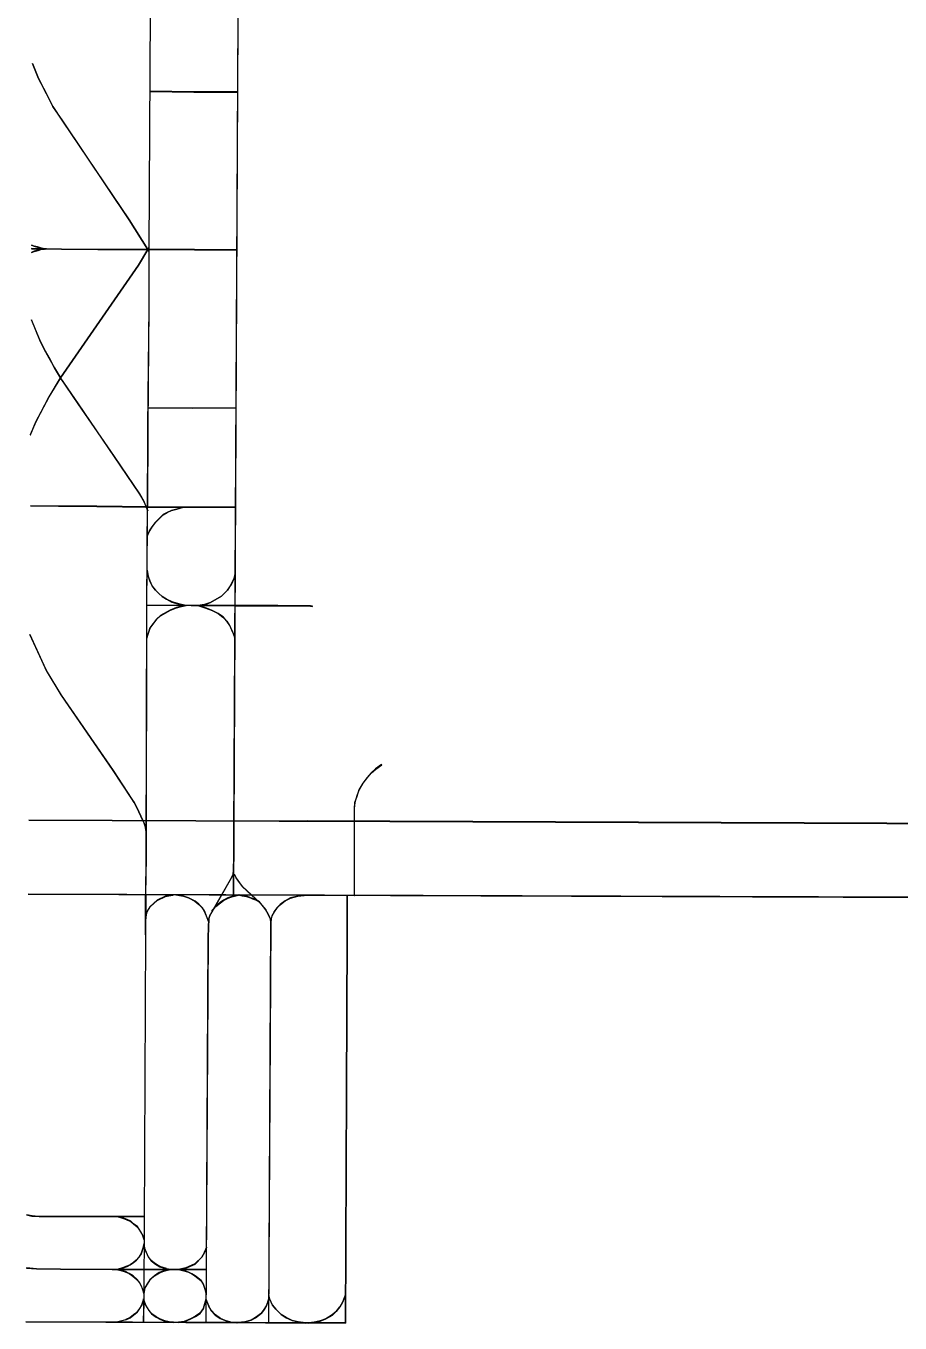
# Model space of a CAD drawing. Extents: x -35426891 to -35397092, y 11996571 to 12011386.
# Drawn here: x -35415125 to -35410692, y 11998041 to 12004619 of the extents above; entities that cross this region are included whole.
import ezdxf

# ---------------------------------------------------------------- set-up
doc = ezdxf.new("R2010")
doc.units = 0

msp = doc.modelspace()

# ---------------------------------------------------------------- linework, layer by layer
at = {"layer": 'mg_to_dxf', "color": 2}
for points in [[(-35414492.41, 12004994.67), (-35414493.41, 12004994.68), (-35414501.77, 12003484.32), (-35414500.77, 12003484.31)], [(-35414073.02, 12000211.64), (-35414072.02, 12000211.64), (-35414046.96, 12004984.93), (-35414047.96, 12004984.93)], [(-35415091.02, 12004429.69), (-35415091.95, 12004429.32), (-35415061.32, 12004352.74), (-35415060.41, 12004353.15)], [(-35415060.41, 12004353.15), (-35415061.32, 12004352.74), (-35415022.33, 12004276.16), (-35415021.44, 12004276.61)], [(-35414495.69, 12004288.02), (-35414495.7, 12004287.02), (-35414272.97, 12004284.24), (-35414272.97, 12004285.24)], [(-35415021.44, 12004276.61), (-35415022.33, 12004276.16), (-35414988.91, 12004210.7), (-35414988.05, 12004211.21)], [(-35414272.97, 12004285.24), (-35414272.97, 12004284.24), (-35414050.25, 12004284.24), (-35414050.25, 12004285.24)], [(-35414988.05, 12004211.21), (-35414988.91, 12004210.7), (-35414938.78, 12004136.9), (-35414937.95, 12004137.46)], [(-35414937.95, 12004137.46), (-35414938.78, 12004136.9), (-35414601.91, 12003635.77), (-35414601.07, 12003636.32)], [(-35414601.07, 12003636.32), (-35414601.91, 12003635.77), (-35414507.26, 12003485.45), (-35414506.4, 12003485.97)], [(-35415096.87, 12003508.44), (-35415097.24, 12003507.52), (-35415083.29, 12003501.94), (-35415082.98, 12003502.89)], [(-35415082.98, 12003502.89), (-35415083.29, 12003501.94), (-35415066.56, 12003497.75), (-35415066.3, 12003498.72)], [(-35415066.3, 12003498.72), (-35415066.56, 12003497.75), (-35415047.06, 12003492.18), (-35415046.82, 12003493.15)], [(-35414500.82, 12003496.62), (-35414501.71, 12003497.07), (-35414507.27, 12003485.95), (-35414506.39, 12003485.47)], [(-35415082.97, 12003475.49), (-35415083.3, 12003476.44), (-35415097.24, 12003470.86), (-35415096.87, 12003469.93)], [(-35415097.05, 12003490.38), (-35415097.07, 12003489.38), (-35414943.94, 12003486.6), (-35414943.93, 12003487.6)], [(-35415063.51, 12003481.05), (-35415063.79, 12003482.01), (-35415083.3, 12003476.44), (-35415082.97, 12003475.49)], [(-35415049.62, 12003485.22), (-35415049.84, 12003486.2), (-35415063.79, 12003482.01), (-35415063.51, 12003481.05)], [(-35415030.17, 12003488), (-35415030.31, 12003488.99), (-35415049.84, 12003486.2), (-35415049.62, 12003485.22)], [(-35415046.82, 12003493.15), (-35415047.06, 12003492.18), (-35415027.56, 12003488), (-35415027.35, 12003488.98)], [(-35414943.93, 12003487.6), (-35414943.94, 12003486.6), (-35414760.19, 12003485.21), (-35414760.18, 12003486.21)], [(-35414760.18, 12003486.21), (-35414760.19, 12003485.21), (-35414501.27, 12003485.21), (-35414501.26, 12003486.21)], [(-35414506.39, 12003485.47), (-35414507.27, 12003485.95), (-35414554.58, 12003406.63), (-35414553.74, 12003406.09)], [(-35414506.4, 12003485.97), (-35414507.26, 12003485.45), (-35414501.7, 12003475.72), (-35414500.83, 12003476.21)], [(-35414500.77, 12003484.31), (-35414501.77, 12003484.32), (-35414501.77, 12003194.77), (-35414500.77, 12003194.77)], [(-35414501.26, 12003486.21), (-35414501.27, 12003485.21), (-35414270.19, 12003483.82), (-35414270.18, 12003484.82)], [(-35414270.18, 12003484.82), (-35414270.19, 12003483.82), (-35414055.82, 12003482.42), (-35414055.81, 12003483.42)], [(-35414553.74, 12003406.09), (-35414554.58, 12003406.63), (-35414949.92, 12002834.51), (-35414949.08, 12002833.96)], [(-35414500.77, 12003194.77), (-35414501.77, 12003194.77), (-35414507.33, 12002589.24), (-35414506.33, 12002589.23)], [(-35415096.6, 12003128.15), (-35415097.52, 12003127.76), (-35415055.75, 12003027.52), (-35415054.84, 12003027.93)], [(-35415054.84, 12003027.93), (-35415055.75, 12003027.52), (-35415033.47, 12002981.56), (-35415032.58, 12002982.02)], [(-35415032.58, 12002982.02), (-35415033.47, 12002981.56), (-35415008.4, 12002937), (-35415007.53, 12002937.49)], [(-35415007.53, 12002937.49), (-35415008.4, 12002937), (-35414980.56, 12002885.49), (-35414979.69, 12002885.99)], [(-35414979.69, 12002885.99), (-35414980.56, 12002885.49), (-35414949.93, 12002833.98), (-35414949.07, 12002834.49)], [(-35414949.08, 12002833.96), (-35414949.92, 12002834.51), (-35415008.4, 12002738.43), (-35415007.53, 12002737.94)], [(-35414860.82, 12002703.1), (-35414860, 12002703.67), (-35414949.09, 12002834.52), (-35414949.91, 12002833.95)], [(-35415007.53, 12002737.94), (-35415008.4, 12002738.43), (-35415075.24, 12002611.72), (-35415074.33, 12002611.29)], [(-35414677.08, 12002434.44), (-35414676.25, 12002435), (-35414860, 12002703.67), (-35414860.82, 12002703.1)], [(-35414506.83, 12002683), (-35414506.84, 12002682), (-35414281.32, 12002680.61), (-35414281.32, 12002681.61)], [(-35414281.32, 12002681.61), (-35414281.32, 12002680.61), (-35414058.59, 12002682), (-35414058.6, 12002683)], [(-35415074.33, 12002611.29), (-35415075.24, 12002611.72), (-35415103.09, 12002546.28), (-35415102.16, 12002545.89)], [(-35414506.33, 12002589.23), (-35414507.33, 12002589.24), (-35414507.33, 12002484.84), (-35414506.33, 12002484.83)], [(-35414506.33, 12002484.83), (-35414507.33, 12002484.84), (-35414512.9, 12001680.24), (-35414511.9, 12001680.23)], [(-35414549.02, 12002245.14), (-35414548.17, 12002245.67), (-35414676.25, 12002435), (-35414677.08, 12002434.44)], [(-35415102.62, 12002186.05), (-35415102.63, 12002185.05), (-35414960.64, 12002183.65), (-35414960.63, 12002184.65)], [(-35414960.63, 12002184.65), (-35414960.64, 12002183.65), (-35414765.76, 12002182.26), (-35414765.75, 12002183.26)], [(-35414765.75, 12002183.26), (-35414765.76, 12002182.26), (-35414506.84, 12002179.48), (-35414506.83, 12002180.48)], [(-35414526.77, 12002207.6), (-35414525.87, 12002208.04), (-35414548.17, 12002245.67), (-35414549.02, 12002245.14)], [(-35414515.65, 12002179.79), (-35414514.72, 12002180.17), (-35414525.87, 12002208.04), (-35414526.77, 12002207.6)], [(-35414507.29, 12002160.29), (-35414506.37, 12002160.69), (-35414514.72, 12002180.17), (-35414515.65, 12002179.79)], [(-35414506.83, 12002180.48), (-35414506.84, 12002179.48), (-35414284.11, 12002178.09), (-35414284.11, 12002179.09)], [(-35414428.57, 12002140.6), (-35414429.19, 12002141.4), (-35414468.24, 12002102.35), (-35414467.48, 12002101.7)], [(-35414409.17, 12002151.69), (-35414409.62, 12002152.58), (-35414429.19, 12002141.4), (-35414428.57, 12002140.6)], [(-35414386.96, 12002161.41), (-35414387.28, 12002162.36), (-35414409.62, 12002152.58), (-35414409.17, 12002151.69)], [(-35414359.15, 12002168.36), (-35414359.41, 12002169.32), (-35414387.28, 12002162.36), (-35414386.96, 12002161.41)], [(-35414325.73, 12002178.11), (-35414326.01, 12002179.07), (-35414359.41, 12002169.32), (-35414359.15, 12002168.36)], [(-35414284.11, 12002179.09), (-35414284.11, 12002178.09), (-35414061.38, 12002179.48), (-35414061.38, 12002180.48)], [(-35414498.04, 12002058.63), (-35414498.92, 12002059.11), (-35414510.07, 12002034.02), (-35414509.16, 12002033.61)], [(-35414484.15, 12002079.46), (-35414484.97, 12002080.04), (-35414498.92, 12002059.11), (-35414498.04, 12002058.63)], [(-35414467.48, 12002101.7), (-35414468.24, 12002102.35), (-35414484.97, 12002080.04), (-35414484.15, 12002079.46)], [(-35414509.12, 12001859.89), (-35414510.11, 12001859.72), (-35414504.54, 12001827.67), (-35414503.56, 12001827.91)], [(-35414503.56, 12001827.91), (-35414504.54, 12001827.67), (-35414496.16, 12001802.55), (-35414495.23, 12001802.92)], [(-35414495.23, 12001802.92), (-35414496.16, 12001802.55), (-35414484.99, 12001778.8), (-35414484.13, 12001779.34)], [(-35414103.53, 12001758.51), (-35414102.75, 12001757.87), (-35414083.22, 12001787.18), (-35414084.09, 12001787.67)], [(-35414084.09, 12001787.67), (-35414083.22, 12001787.18), (-35414069.26, 12001816.49), (-35414070.21, 12001816.82)], [(-35414070.21, 12001816.82), (-35414069.26, 12001816.49), (-35414063.68, 12001841.6), (-35414064.65, 12001841.82)], [(-35414484.13, 12001779.34), (-35414484.99, 12001778.8), (-35414468.23, 12001757.86), (-35414467.48, 12001758.52)], [(-35414467.48, 12001758.52), (-35414468.23, 12001757.86), (-35414451.5, 12001741.12), (-35414450.81, 12001741.85)], [(-35414450.81, 12001741.85), (-35414451.5, 12001741.12), (-35414434.75, 12001725.77), (-35414434.14, 12001726.57)], [(-35414434.14, 12001726.57), (-35414434.75, 12001725.77), (-35414412.42, 12001711.82), (-35414411.93, 12001712.69)], [(-35414189.66, 12001696), (-35414189.24, 12001695.09), (-35414133.46, 12001727.17), (-35414134.07, 12001727.97)], [(-35414134.07, 12001727.97), (-35414133.46, 12001727.17), (-35414102.75, 12001757.87), (-35414103.53, 12001758.51)], [(-35414511.9, 12001680.23), (-35414512.9, 12001680.24), (-35414515.69, 12000402.35), (-35414514.69, 12000402.34)], [(-35414286.89, 12001679.74), (-35414286.89, 12001680.74), (-35414512.4, 12001682.13), (-35414512.4, 12001681.13)], [(-35414392.47, 12001656.12), (-35414392.9, 12001657.02), (-35414443.1, 12001629.14), (-35414442.5, 12001628.32)], [(-35414411.93, 12001712.69), (-35414412.42, 12001711.82), (-35414384.52, 12001697.87), (-35414384.15, 12001698.8)], [(-35414361.9, 12001668.63), (-35414362.22, 12001669.57), (-35414392.9, 12001657.02), (-35414392.47, 12001656.12)], [(-35414384.15, 12001698.8), (-35414384.52, 12001697.87), (-35414362.2, 12001690.89), (-35414361.92, 12001691.85)], [(-35414336.9, 12001675.57), (-35414337.11, 12001676.55), (-35414362.22, 12001669.57), (-35414361.9, 12001668.63)], [(-35414361.92, 12001691.85), (-35414362.2, 12001690.89), (-35414337.11, 12001683.92), (-35414336.9, 12001684.9)], [(-35414336.9, 12001684.9), (-35414337.11, 12001683.92), (-35414312.03, 12001679.74), (-35414311.87, 12001680.73)], [(-35414311.87, 12001679.74), (-35414312.03, 12001680.73), (-35414337.11, 12001676.55), (-35414336.9, 12001675.57)], [(-35414064.17, 12001678.34), (-35414064.16, 12001679.34), (-35414286.89, 12001680.74), (-35414286.89, 12001679.74)], [(-35414217.45, 12001668.63), (-35414217.13, 12001669.57), (-35414253.34, 12001680.71), (-35414253.63, 12001679.76)], [(-35414253.54, 12001680.73), (-35414253.42, 12001679.74), (-35414219.96, 12001683.92), (-35414220.19, 12001684.9)], [(-35414220.19, 12001684.9), (-35414219.96, 12001683.92), (-35414189.24, 12001695.09), (-35414189.66, 12001696)], [(-35414181.3, 12001654.72), (-35414180.89, 12001655.64), (-35414217.13, 12001669.57), (-35414217.45, 12001668.63)], [(-35414150.73, 12001639.44), (-35414150.21, 12001640.3), (-35414180.89, 12001655.64), (-35414181.3, 12001654.72)], [(-35413847.01, 12001678.34), (-35413847.01, 12001679.34), (-35414064.16, 12001679.34), (-35414064.17, 12001678.34)], [(-35413682.78, 12001676.95), (-35413682.71, 12001677.95), (-35413847.01, 12001679.34), (-35413847.01, 12001678.34)], [(-35413671.67, 12001675.56), (-35413671.55, 12001676.56), (-35413682.71, 12001677.95), (-35413682.78, 12001676.95)], [(-35414461.92, 12001610.3), (-35414462.66, 12001610.97), (-35414496.15, 12001566.32), (-35414495.25, 12001565.86)], [(-35414442.5, 12001628.32), (-35414443.1, 12001629.14), (-35414462.66, 12001610.97), (-35414461.92, 12001610.3)], [(-35414442.5, 12001628.32), (-35414443.1, 12001629.14), (-35414443.1, 12001629.14), (-35414442.5, 12001628.32)], [(-35414125.75, 12001621.39), (-35414125.08, 12001622.15), (-35414150.21, 12001640.3), (-35414150.73, 12001639.44)], [(-35414106.33, 12001600.58), (-35414105.53, 12001601.2), (-35414125.08, 12001622.15), (-35414125.75, 12001621.39)], [(-35414092.45, 12001578.38), (-35414091.57, 12001578.86), (-35414105.53, 12001601.2), (-35414106.33, 12001600.58)], [(-35415044.61, 12001400.23), (-35415043.7, 12001400.64), (-35415104.96, 12001532.89), (-35415105.86, 12001532.47)], [(-35414503.57, 12001539.49), (-35414504.53, 12001539.79), (-35414512.88, 12001513.34), (-35414511.92, 12001513.04)], [(-35414495.25, 12001565.86), (-35414496.15, 12001566.32), (-35414504.53, 12001539.79), (-35414503.57, 12001539.49)], [(-35414081.33, 12001554.75), (-35414080.41, 12001555.16), (-35414091.57, 12001578.86), (-35414092.45, 12001578.38)], [(-35414072.99, 12001535.29), (-35414072.05, 12001535.64), (-35414080.41, 12001555.16), (-35414081.33, 12001554.75)], [(-35414067.43, 12001517.22), (-35414066.47, 12001517.52), (-35414072.05, 12001535.64), (-35414072.99, 12001535.29)], [(-35415022.33, 12001350.09), (-35415021.44, 12001350.56), (-35415043.7, 12001400.64), (-35415044.61, 12001400.23)], [(-35414947.14, 12001226.16), (-35414946.3, 12001226.7), (-35415021.44, 12001350.56), (-35415022.33, 12001350.09)], [(-35414682.64, 12000843.34), (-35414681.81, 12000843.9), (-35414946.3, 12001226.7), (-35414947.14, 12001226.16)], [(-35413320.52, 12000872.45), (-35413321.11, 12000873.26), (-35413351.76, 12000850.97), (-35413351.13, 12000850.19)], [(-35414587.99, 12000698.58), (-35414587.15, 12000699.12), (-35414681.81, 12000843.9), (-35414682.64, 12000843.34)], [(-35413392.82, 12000808.51), (-35413393.59, 12000809.14), (-35413415.89, 12000779.87), (-35413415.06, 12000779.31)], [(-35413373.36, 12000830.74), (-35413374.07, 12000831.45), (-35413393.59, 12000809.14), (-35413392.82, 12000808.51)], [(-35413351.13, 12000850.19), (-35413351.76, 12000850.97), (-35413374.07, 12000831.45), (-35413373.36, 12000830.74)], [(-35413434.97, 12000746.18, 0.5), (-35413434.97, 12000746.18, -0.5), (-35413446.57, 12000714.32), (-35413445.63, 12000714)], [(-35413415.06, 12000779.31), (-35413415.89, 12000779.87), (-35413435.4, 12000746.43), (-35413434.53, 12000745.93)], [(-35413434.53, 12000745.93), (-35413435.4, 12000746.43), (-35413434.97, 12000746.18, -0.5), (-35413434.97, 12000746.18, 0.5)], [(-35414576.87, 12000680.5), (-35414576, 12000681.01), (-35414587.15, 12000699.12), (-35414587.99, 12000698.58)], [(-35414562.96, 12000655.47), (-35414562.07, 12000655.93), (-35414576, 12000681.01), (-35414576.87, 12000680.5)], [(-35413456.75, 12000680.65), (-35413457.73, 12000680.86), (-35413460.52, 12000650.15), (-35413459.52, 12000650.11)], [(-35413445.63, 12000714), (-35413446.57, 12000714.32), (-35413457.73, 12000680.86), (-35413456.75, 12000680.65)], [(-35414532.34, 12000590.06), (-35414531.44, 12000590.48), (-35414562.07, 12000655.93), (-35414562.96, 12000655.47)], [(-35413459.52, 12000650.11), (-35413460.52, 12000650.15), (-35413460.52, 12000395.39), (-35413459.52, 12000395.39)], [(-35413841.44, 12000585.6), (-35413841.44, 12000586.6), (-35415110.97, 12000592.16), (-35415110.98, 12000591.16)], [(-35414526.79, 12000577.56), (-35414525.86, 12000577.93), (-35414531.44, 12000590.48), (-35414532.34, 12000590.06)], [(-35414521.24, 12000562.3), (-35414520.27, 12000562.56), (-35414525.86, 12000577.93), (-35414526.79, 12000577.56)], [(-35414515.68, 12000531.72), (-35414514.69, 12000531.9), (-35414520.27, 12000562.56), (-35414521.24, 12000562.3)], [(-35413699.45, 12000586.99), (-35413699.45, 12000587.99), (-35413841.44, 12000586.6), (-35413841.44, 12000585.6)], [(-35409918.68, 12000571.68), (-35409918.68, 12000572.68), (-35413699.45, 12000587.99), (-35413699.45, 12000586.99)], [(-35414514.69, 12000402.34), (-35414515.69, 12000402.35), (-35414518.47, 12000213.03), (-35414517.47, 12000213.03)], [(-35414072.02, 12000339.65), (-35414073.01, 12000339.76), (-35414075.79, 12000314.8), (-35414074.82, 12000314.5)], [(-35413460.52, 12000208.85), (-35413459.52, 12000208.85), (-35413459.52, 12000395.39), (-35413460.52, 12000395.39)], [(-35414088.78, 12000287.96), (-35414089.66, 12000288.44), (-35414181.53, 12000126.97), (-35414180.66, 12000126.48)], [(-35414074.82, 12000314.5), (-35414075.79, 12000314.8), (-35414089.66, 12000288.44), (-35414088.78, 12000287.96)], [(-35414066.5, 12000314.87), (-35414067.4, 12000314.43), (-35414059.03, 12000297.69), (-35414058.17, 12000298.2)], [(-35414058.17, 12000298.2), (-35414059.03, 12000297.69), (-35414042.3, 12000273.99), (-35414041.49, 12000274.57)], [(-35414041.49, 12000274.57), (-35414042.3, 12000273.99), (-35414028.35, 12000254.46), (-35414027.6, 12000255.12)], [(-35409604.08, 12000195.83), (-35409604.08, 12000196.83), (-35415113.76, 12000216.31), (-35415113.76, 12000215.31)], [(-35414517.97, 12000009.79, 0.5), (-35414517.97, 12000009.79, -0.5), (-35414518.47, 12000213.03), (-35414517.47, 12000213.03)], [(-35414400.95, 12000208.36), (-35414401.13, 12000209.35), (-35414417.91, 12000205.15), (-35414417.58, 12000204.2)], [(-35414378.7, 12000211.14), (-35414378.83, 12000212.13), (-35414401.13, 12000209.35), (-35414400.95, 12000208.36)], [(-35414345.44, 12000209.75), (-35414345.27, 12000210.74), (-35414364.77, 12000213.53), (-35414364.92, 12000212.54)], [(-35414326, 12000205.59), (-35414325.74, 12000206.55), (-35414345.27, 12000210.74), (-35414345.44, 12000209.75)], [(-35414072.02, 12000211.64), (-35414073.02, 12000211.64), (-35414073.02, 12000204.68), (-35414072.02, 12000204.68)], [(-35414047.32, 12000211.16), (-35414047.6, 12000212.12), (-35414067.07, 12000206.56), (-35414066.83, 12000205.58)], [(-35414028.07, 12000208.36), (-35414027.88, 12000209.34), (-35414041.8, 12000212.13), (-35414041.99, 12000211.15)], [(-35414027.6, 12000255.12), (-35414028.35, 12000254.46), (-35413980.98, 12000211.27), (-35413980.31, 12000212.01)], [(-35414005.83, 12000204.19), (-35414005.57, 12000205.16), (-35414027.88, 12000209.34), (-35414028.07, 12000208.36)], [(-35413980.31, 12000212.01), (-35413980.98, 12000211.27), (-35413942.01, 12000175.08), (-35413941.33, 12000175.81)], [(-35413713.31, 12000209.75), (-35413713.43, 12000210.74), (-35413746.88, 12000206.56), (-35413746.69, 12000205.58)], [(-35413496.71, 12000004.23), (-35413495.71, 12000004.22), (-35413495.71, 12000208.85), (-35413496.71, 12000208.85)], [(-35414495.31, 12000151.46), (-35414496.09, 12000152.1), (-35414510.07, 12000129.72), (-35414509.16, 12000129.29)], [(-35414475.87, 12000169.51), (-35414476.55, 12000170.24), (-35414496.09, 12000152.1), (-35414495.31, 12000151.46)], [(-35414459.22, 12000184.77), (-35414459.79, 12000185.61), (-35414476.55, 12000170.24), (-35414475.87, 12000169.51)], [(-35414417.58, 12000204.2), (-35414417.91, 12000205.15), (-35414459.79, 12000185.61), (-35414459.22, 12000184.77)], [(-35414301, 12000197.25), (-35414300.62, 12000198.18), (-35414325.74, 12000206.55), (-35414326, 12000205.59)], [(-35414267.68, 12000180.59), (-35414267.12, 12000181.43), (-35414300.62, 12000198.18), (-35414301, 12000197.25)], [(-35414248.25, 12000163.94), (-35414247.57, 12000164.68), (-35414267.12, 12000181.43), (-35414267.68, 12000180.59)], [(-35414231.6, 12000147.29), (-35414230.82, 12000147.92), (-35414247.57, 12000164.68), (-35414248.25, 12000163.94)], [(-35414220.52, 12000130.67), (-35414219.63, 12000131.13), (-35414230.82, 12000147.92), (-35414231.6, 12000147.29)], [(-35414161.26, 12000154.2), (-35414161.96, 12000154.93), (-35414181.47, 12000132.62), (-35414180.72, 12000131.96)], [(-35414139.03, 12000172.27), (-35414139.64, 12000173.06), (-35414161.96, 12000154.93), (-35414161.26, 12000154.2)], [(-35414122.37, 12000184.76), (-35414122.9, 12000185.62), (-35414139.64, 12000173.06), (-35414139.03, 12000172.27)], [(-35414100.16, 12000195.86), (-35414100.56, 12000196.79), (-35414122.9, 12000185.62), (-35414122.37, 12000184.76)], [(-35414080.74, 12000202.8), (-35414081, 12000203.77), (-35414100.56, 12000196.79), (-35414100.16, 12000195.86)], [(-35414066.83, 12000205.58), (-35414067.07, 12000206.56), (-35414081, 12000203.77), (-35414080.74, 12000202.8)], [(-35413986.38, 12000197.25), (-35413986.04, 12000198.19), (-35414005.57, 12000205.16), (-35414005.83, 12000204.19)], [(-35413975.26, 12000193.08), (-35413974.89, 12000194.01), (-35413986.04, 12000198.19), (-35413986.38, 12000197.25)], [(-35413961.37, 12000187.52), (-35413960.94, 12000188.42), (-35413974.89, 12000194.01), (-35413975.26, 12000193.08)], [(-35413941.99, 12000176.45), (-35413941.34, 12000177.23), (-35413960.94, 12000188.42), (-35413961.37, 12000187.52)], [(-35413928.13, 12000159.81), (-35413927.36, 12000160.45), (-35413941.34, 12000177.23), (-35413941.99, 12000176.45)], [(-35413908.67, 12000136.18), (-35413907.84, 12000136.75), (-35413927.36, 12000160.45), (-35413928.13, 12000159.81)], [(-35413849.41, 12000148.67), (-35413850.17, 12000149.32), (-35413866.92, 12000126.99), (-35413866.07, 12000126.45)], [(-35413835.54, 12000162.54), (-35413836.2, 12000163.29), (-35413850.17, 12000149.32), (-35413849.41, 12000148.67)], [(-35413810.55, 12000181.98), (-35413811.08, 12000182.83), (-35413836.2, 12000163.29), (-35413835.54, 12000162.54)], [(-35413782.8, 12000195.86), (-35413783.15, 12000196.8), (-35413811.08, 12000182.83), (-35413810.55, 12000181.98)], [(-35413746.69, 12000205.58), (-35413746.88, 12000206.56), (-35413783.15, 12000196.8), (-35413782.8, 12000195.86)], [(-35414514.69, 12000112.7), (-35414515.68, 12000112.91), (-35414518.47, 12000082.22), (-35414517.47, 12000082.13)], [(-35414509.16, 12000129.29), (-35414510.07, 12000129.72), (-35414515.68, 12000112.91), (-35414514.69, 12000112.7)], [(-35414198.27, 12000073.64), (-35414197.34, 12000074.01), (-35414219.63, 12000131.13), (-35414220.52, 12000130.67)], [(-35414197.3, 12000091.83), (-35414198.3, 12000092.02), (-35414201.09, 11999997.27), (-35414200.09, 11999997.26)], [(-35414191.78, 12000107.02), (-35414192.69, 12000107.45), (-35414198.3, 12000092.02), (-35414197.3, 12000091.83)], [(-35414180.66, 12000126.48), (-35414181.53, 12000126.97), (-35414192.69, 12000107.45), (-35414191.78, 12000107.02)], [(-35413897.57, 12000116.75), (-35413896.67, 12000117.21), (-35413907.84, 12000136.75), (-35413908.67, 12000136.18)], [(-35413886.47, 12000091.79), (-35413885.5, 12000092.06), (-35413896.67, 12000117.21), (-35413897.57, 12000116.75)], [(-35413883.7, 12000069.59), (-35413882.7, 12000069.71), (-35413885.5, 12000092.06), (-35413886.47, 12000091.79)], [(-35413879.92, 12000090.45), (-35413880.91, 12000090.61), (-35413883.7, 12000072.47), (-35413882.7, 12000072.39)], [(-35413877.15, 12000105.68), (-35413878.11, 12000106.01), (-35413880.91, 12000090.61), (-35413879.92, 12000090.45)], [(-35413866.07, 12000126.45), (-35413866.92, 12000126.99), (-35413878.11, 12000106.01), (-35413877.15, 12000105.68)], [(-35413882.7, 12000072.39), (-35413883.7, 12000072.47), (-35413894.84, 11998041.46), (-35413893.84, 11998041.45)], [(-35414517.47, 12000009.79), (-35414518.47, 12000009.8), (-35414526.82, 11998183.45), (-35414525.82, 11998183.43)], [(-35414517.47, 12000009.79), (-35414518.47, 12000009.8), (-35414517.97, 12000009.79, -0.5), (-35414517.97, 12000009.79, 0.5)], [(-35414200.09, 11999997.26), (-35414201.09, 11999997.27), (-35414212.22, 11998044.24), (-35414211.22, 11998044.23)], [(-35413505.06, 11998041.95), (-35413504.07, 11998040.95), (-35413495.71, 12000004.22), (-35413496.71, 12000004.23)], [(-35415094.34, 11998583.85), (-35415094.2, 11998584.84), (-35415122.02, 11998590.41), (-35415122.21, 11998589.43)], [(-35415094.34, 11998583.85), (-35415094.2, 11998584.84), (-35415094.2, 11998584.84), (-35415094.34, 11998583.85)], [(-35415077.61, 11998582.46), (-35415077.53, 11998583.45), (-35415094.2, 11998584.84), (-35415094.34, 11998583.85)], [(-35415058.1, 11998581.06), (-35415058.06, 11998582.06), (-35415077.53, 11998583.45), (-35415077.61, 11998582.46)], [(-35414662.8, 11998581.06), (-35414662.68, 11998582.06), (-35415058.06, 11998582.06), (-35415058.1, 11998581.06)], [(-35414646.18, 11998576.91), (-35414645.9, 11998577.87), (-35414662.68, 11998582.06), (-35414662.8, 11998581.06)], [(-35414662.74, 11998582.06), (-35414662.75, 11998581.06), (-35414526.33, 11998579.67), (-35414526.32, 11998580.67)], [(-35414629.51, 11998571.35), (-35414629.16, 11998572.29), (-35414645.9, 11998577.87), (-35414646.18, 11998576.91)], [(-35414612.82, 11998564.4), (-35414612.43, 11998565.32), (-35414629.16, 11998572.29), (-35414629.51, 11998571.35)], [(-35414593.41, 11998556.08), (-35414592.87, 11998556.93), (-35414612.43, 11998565.32), (-35414612.82, 11998564.4)], [(-35414579.53, 11998543.59), (-35414578.91, 11998544.37), (-35414592.87, 11998556.93), (-35414593.41, 11998556.08)], [(-35414560.1, 11998529.7), (-35414559.37, 11998530.41), (-35414578.91, 11998544.37), (-35414579.53, 11998543.59)], [(-35414551.8, 11998517.26), (-35414550.96, 11998517.8), (-35414559.37, 11998530.41), (-35414560.1, 11998529.7)], [(-35414543.46, 11998503.36), (-35414542.59, 11998503.86), (-35414550.96, 11998517.8), (-35414551.8, 11998517.26)], [(-35414532.36, 11998482.54), (-35414531.42, 11998482.92), (-35414542.59, 11998503.86), (-35414543.46, 11998503.36)], [(-35414526.8, 11998463.1), (-35414525.84, 11998463.38), (-35414531.42, 11998482.92), (-35414532.36, 11998482.54)], [(-35414529.11, 11998428.44, 0.5), (-35414529.11, 11998428.44, -0.5), (-35414525.83, 11998443.66), (-35414526.81, 11998443.84)], [(-35414525.82, 11998445.2), (-35414526.82, 11998445.09), (-35414524.03, 11998419.96), (-35414523.05, 11998420.22)], [(-35414565.65, 11998360.58), (-35414564.95, 11998359.87), (-35414550.98, 11998375.23), (-35414551.77, 11998375.85)], [(-35414551.77, 11998375.85), (-35414550.98, 11998375.23), (-35414539.79, 11998392.03), (-35414540.7, 11998392.46)], [(-35414540.7, 11998392.46), (-35414539.79, 11998392.03), (-35414528.63, 11998428.29), (-35414529.58, 11998428.59)], [(-35414529.58, 11998428.59), (-35414528.63, 11998428.29), (-35414528.63, 11998428.29), (-35414529.58, 11998428.59)], [(-35414529.11, 11998428.44, 0.5), (-35414529.11, 11998428.44, -0.5), (-35414528.63, 11998428.29), (-35414529.58, 11998428.59)], [(-35414523.05, 11998420.22), (-35414524.03, 11998419.96), (-35414515.64, 11998400.39), (-35414514.73, 11998400.8)], [(-35414514.73, 11998400.8), (-35414515.64, 11998400.39), (-35414504.48, 11998376.68), (-35414503.62, 11998377.19)], [(-35414503.62, 11998377.19), (-35414504.48, 11998376.68), (-35414490.49, 11998357.09), (-35414489.77, 11998357.8)], [(-35414267.69, 11998341.16), (-35414267.12, 11998340.32), (-35414230.8, 11998376.63), (-35414231.62, 11998377.23)], [(-35414231.62, 11998377.23), (-35414230.8, 11998376.63), (-35414219.62, 11998397.6), (-35414220.53, 11998398.03)], [(-35414220.53, 11998398.03), (-35414219.62, 11998397.6), (-35414208.47, 11998425.47), (-35414209.4, 11998425.84)], [(-35415122.07, 11998320.36), (-35415122.16, 11998319.36), (-35415072.02, 11998315.18), (-35415071.98, 11998316.18)], [(-35415071.98, 11998316.18), (-35415072.02, 11998315.18), (-35414949.51, 11998313.79), (-35414949.5, 11998314.79)], [(-35414949.5, 11998314.79), (-35414949.51, 11998313.79), (-35414687.8, 11998312.4), (-35414687.8, 11998313.4)], [(-35414687.8, 11998313.4), (-35414687.8, 11998312.4), (-35414526.32, 11998312.4), (-35414526.32, 11998313.4)], [(-35414668.37, 11998313.4), (-35414668.25, 11998312.4), (-35414657.08, 11998313.8), (-35414657.27, 11998314.78)], [(-35414643.37, 11998308.24), (-35414643.13, 11998309.21), (-35414665.43, 11998313.39), (-35414665.62, 11998312.41)], [(-35414657.27, 11998314.78), (-35414657.08, 11998313.8), (-35414634.75, 11998319.38), (-35414635.05, 11998320.34)], [(-35414621.17, 11998301.3), (-35414620.79, 11998302.23), (-35414643.13, 11998309.21), (-35414643.37, 11998308.24)], [(-35414635.05, 11998320.34), (-35414634.75, 11998319.38), (-35414612.43, 11998327.75), (-35414612.83, 11998328.67)], [(-35414601.74, 11998291.58), (-35414601.24, 11998292.45), (-35414620.79, 11998302.23), (-35414621.17, 11998301.3)], [(-35414612.83, 11998328.67), (-35414612.43, 11998327.75), (-35414595.67, 11998336.13), (-35414596.18, 11998337)], [(-35414596.18, 11998337), (-35414595.67, 11998336.13), (-35414578.91, 11998347.31), (-35414579.53, 11998348.1)], [(-35414579.53, 11998348.1), (-35414578.91, 11998347.31), (-35414564.95, 11998359.87), (-35414565.65, 11998360.58)], [(-35414526.32, 11998313.4), (-35414526.32, 11998312.4), (-35414367.63, 11998312.4), (-35414367.63, 11998313.4)], [(-35414489.77, 11998357.8), (-35414490.49, 11998357.09), (-35414468.14, 11998340.33), (-35414467.57, 11998341.15)], [(-35414467.57, 11998341.15), (-35414468.14, 11998340.33), (-35414445.79, 11998326.36), (-35414445.38, 11998327.28)], [(-35414425.94, 11998304.07), (-35414426.25, 11998305.02), (-35414448.59, 11998296.65), (-35414448.15, 11998295.74)], [(-35414445.38, 11998327.28), (-35414445.79, 11998326.36), (-35414412.67, 11998316.7), (-35414411.67, 11998317.45)], [(-35414406.5, 11998309.63), (-35414406.72, 11998310.6), (-35414426.25, 11998305.02), (-35414425.94, 11998304.07)], [(-35414411.67, 11998317.45), (-35414412.67, 11998316.7), (-35414412.67, 11998315.24), (-35414411.67, 11998316.13)], [(-35414411.67, 11998316.13), (-35414412.67, 11998315.24), (-35414389.96, 11998312.4), (-35414389.84, 11998313.4)], [(-35414389.82, 11998312.41), (-35414389.98, 11998313.39), (-35414406.72, 11998310.6), (-35414406.5, 11998309.63)], [(-35414389.84, 11998313.4), (-35414389.96, 11998312.4), (-35414389.9, 11998312.9, -0.5), (-35414389.9, 11998312.9, 0.5)], [(-35414208.94, 11998312.4), (-35414208.94, 11998313.4), (-35414367.63, 11998313.4), (-35414367.63, 11998312.4)], [(-35414317.66, 11998304.07), (-35414317.38, 11998305.03), (-35414350.8, 11998313.39), (-35414351.05, 11998312.42)], [(-35414351.02, 11998313.39), (-35414350.83, 11998312.41), (-35414314.58, 11998319.38), (-35414314.88, 11998320.34)], [(-35414301, 11998298.52), (-35414300.62, 11998299.44), (-35414317.38, 11998305.03), (-35414317.66, 11998304.07)], [(-35414314.88, 11998320.34), (-35414314.58, 11998319.38), (-35414267.12, 11998340.32), (-35414267.69, 11998341.16)], [(-35414582.3, 11998279.09), (-35414581.7, 11998279.89), (-35414601.24, 11998292.45), (-35414601.74, 11998291.58)], [(-35414562.88, 11998262.44), (-35414562.15, 11998263.13), (-35414581.7, 11998279.89), (-35414582.3, 11998279.09)], [(-35414549.01, 11998244.42), (-35414548.17, 11998244.96), (-35414562.15, 11998263.13), (-35414562.88, 11998262.44)], [(-35414540.69, 11998229.16), (-35414539.79, 11998229.6), (-35414548.17, 11998244.96), (-35414549.01, 11998244.42)], [(-35414509.19, 11998238.86), (-35414510.04, 11998239.39), (-35414521.23, 11998219.81), (-35414520.28, 11998219.46)], [(-35414495.31, 11998259.68), (-35414496.08, 11998260.33), (-35414510.04, 11998239.39), (-35414509.19, 11998238.86)], [(-35414473.12, 11998280.48), (-35414473.73, 11998281.28), (-35414496.08, 11998260.33), (-35414495.31, 11998259.68)], [(-35414448.15, 11998295.74), (-35414448.59, 11998296.65), (-35414473.73, 11998281.28), (-35414473.12, 11998280.48)], [(-35414284.35, 11998290.19), (-35414283.87, 11998291.07), (-35414300.62, 11998299.44), (-35414301, 11998298.52)], [(-35414267.69, 11998280.47), (-35414267.12, 11998281.3), (-35414283.87, 11998291.07), (-35414284.35, 11998290.19)], [(-35414253.8, 11998269.36), (-35414253.17, 11998270.13), (-35414267.12, 11998281.3), (-35414267.69, 11998280.47)], [(-35414237.16, 11998255.5), (-35414236.4, 11998256.16), (-35414253.17, 11998270.13), (-35414253.8, 11998269.36)], [(-35414226.1, 11998237.52), (-35414225.19, 11998237.94), (-35414236.4, 11998256.16), (-35414237.16, 11998255.5)], [(-35414217.77, 11998212.53), (-35414216.81, 11998212.82), (-35414225.19, 11998237.94), (-35414226.1, 11998237.52)], [(-35414535.14, 11998216.68), (-35414534.2, 11998217.02), (-35414539.79, 11998229.6), (-35414540.69, 11998229.16)], [(-35414526.8, 11998188.87), (-35414525.84, 11998189.15), (-35414534.2, 11998217.02), (-35414535.14, 11998216.68)], [(-35414525.82, 11998183.43), (-35414526.82, 11998183.45), (-35414529.61, 11998044.25), (-35414528.61, 11998044.23)], [(-35414520.28, 11998219.46), (-35414521.23, 11998219.81), (-35414526.81, 11998190.49), (-35414525.83, 11998190.31)], [(-35414212.2, 11998191.66), (-35414211.24, 11998191.92), (-35414216.81, 11998212.82), (-35414217.77, 11998212.53)], [(-35413893.85, 11998186.34), (-35413894.82, 11998186.11), (-35413889.24, 11998162.4), (-35413888.29, 11998162.72)], [(-35413518.94, 11998147.47), (-35413518.04, 11998147.03), (-35413509.67, 11998167.96), (-35413510.6, 11998168.3)], [(-35413510.6, 11998168.3), (-35413509.67, 11998167.96), (-35413504.09, 11998184.67), (-35413505.04, 11998184.99)], [(-35414550.96, 11998109.39), (-35414551.8, 11998109.94), (-35414562.87, 11998094.71), (-35414562.15, 11998094)], [(-35414537, 11998133.12), (-35414537.92, 11998133.54), (-35414551.8, 11998109.94), (-35414550.96, 11998109.39)], [(-35414528.61, 11998158.3), (-35414529.61, 11998158.47), (-35414537.92, 11998133.54), (-35414537, 11998133.12)], [(-35414528.61, 11998158.45), (-35414529.61, 11998163.89), (-35414529.61, 11998158.47), (-35414528.61, 11998158.3)], [(-35414518.42, 11998131.72), (-35414517.52, 11998132.15), (-35414529.61, 11998163.89), (-35414528.61, 11998158.45)], [(-35414501.67, 11998103.8), (-35414500.86, 11998104.39), (-35414517.52, 11998132.15), (-35414518.42, 11998131.72)], [(-35414487.68, 11998087.02), (-35414487, 11998087.76), (-35414500.86, 11998104.39), (-35414501.67, 11998103.8)], [(-35414242.7, 11998090.54), (-35414241.99, 11998089.81), (-35414225.18, 11998113.62), (-35414226.1, 11998114.06)], [(-35414226.1, 11998114.06), (-35414225.18, 11998113.62), (-35414211.24, 11998162.42), (-35414212.2, 11998162.7)], [(-35414211.25, 11998162.74), (-35414212.19, 11998162.38), (-35414198.26, 11998126.16), (-35414197.35, 11998126.58)], [(-35414197.35, 11998126.58), (-35414198.26, 11998126.16), (-35414187.07, 11998105.19), (-35414186.26, 11998105.78)], [(-35414186.26, 11998105.78), (-35414187.07, 11998105.19), (-35414164.72, 11998081.44), (-35414164.06, 11998082.2)], [(-35413930.89, 11998091.92), (-35413930.17, 11998091.21), (-35413916.19, 11998109.39), (-35413917.03, 11998109.94)], [(-35413917.03, 11998109.94), (-35413916.19, 11998109.39), (-35413905.01, 11998128.95), (-35413905.93, 11998129.36)], [(-35413905.93, 11998129.36), (-35413905.01, 11998128.95), (-35413893.86, 11998162.4), (-35413894.81, 11998162.72)], [(-35413888.29, 11998162.72), (-35413889.24, 11998162.4), (-35413875.28, 11998131.67), (-35413874.42, 11998132.2)], [(-35413874.42, 11998132.2), (-35413875.28, 11998131.67), (-35413858.51, 11998110.72), (-35413857.78, 11998111.39)], [(-35413857.78, 11998111.39), (-35413858.51, 11998110.72), (-35413830.62, 11998084.21), (-35413829.99, 11998085)], [(-35413552.26, 11998100.26), (-35413551.53, 11998099.58), (-35413532.41, 11998123.58, -0.5), (-35413532.41, 11998123.58, 0.5)], [(-35413532.84, 11998123.84), (-35413531.98, 11998123.33), (-35413518.04, 11998147.03), (-35413518.94, 11998147.47)], [(-35413532.41, 11998123.58, 0.5), (-35413532.41, 11998123.58, -0.5), (-35413531.98, 11998123.33), (-35413532.84, 11998123.84)], [(-35415124.9, 11998047.52), (-35415124.9, 11998046.52), (-35413504.07, 11998040.95), (-35413505.06, 11998041.95)], [(-35414665.53, 11998045.63, 0.5), (-35414665.53, 11998045.63, -0.5), (-35414618.36, 11998058.63), (-35414618.03, 11998057.68)], [(-35414665.53, 11998045.63, 0.5), (-35414665.53, 11998045.63, -0.5), (-35414665.53, 11998045.63, -0.5), (-35414665.53, 11998045.63, 0.5)], [(-35414595.66, 11998067.47), (-35414596.19, 11998068.33), (-35414618.36, 11998058.63), (-35414618.03, 11998057.68)], [(-35414578.91, 11998081.43), (-35414579.53, 11998082.21), (-35414596.19, 11998068.33), (-35414595.66, 11998067.47)], [(-35414562.15, 11998094), (-35414562.87, 11998094.71), (-35414579.53, 11998082.21), (-35414578.91, 11998081.43)], [(-35414465.34, 11998071.65), (-35414464.81, 11998072.5), (-35414487, 11998087.76), (-35414487.68, 11998087.02)], [(-35414443.01, 11998059.1), (-35414442.59, 11998060), (-35414464.81, 11998072.5), (-35414465.34, 11998071.65)], [(-35414420.66, 11998050.71), (-35414420.39, 11998051.68), (-35414442.59, 11998060), (-35414443.01, 11998059.1)], [(-35414398.33, 11998046.53), (-35414398.18, 11998047.52), (-35414420.39, 11998051.68), (-35414420.66, 11998050.71)], [(-35414376.04, 11998043.74), (-35414375.92, 11998044.73), (-35414398.18, 11998047.52), (-35414398.33, 11998046.53)], [(-35414351, 11998044.73), (-35414350.85, 11998043.74), (-35414322.95, 11998047.93), (-35414323.22, 11998048.9)], [(-35414323.22, 11998048.9), (-35414322.95, 11998047.93), (-35414289.47, 11998061.88), (-35414289.88, 11998062.79)], [(-35414289.88, 11998062.79), (-35414289.47, 11998061.88), (-35414264.36, 11998074.43), (-35414264.87, 11998075.29)], [(-35414264.87, 11998075.29), (-35414264.36, 11998074.43), (-35414241.99, 11998089.81), (-35414242.7, 11998090.54)], [(-35414164.06, 11998082.2), (-35414164.72, 11998081.44), (-35414139.58, 11998063.28), (-35414139.09, 11998064.17)], [(-35414139.09, 11998064.17), (-35414139.58, 11998063.28), (-35414114.44, 11998053.51), (-35414114.12, 11998054.45)], [(-35414114.12, 11998054.45), (-35414114.44, 11998053.51), (-35414086.54, 11998045.14), (-35414086.34, 11998046.12)], [(-35414086.34, 11998046.12), (-35414086.54, 11998045.14), (-35414058.65, 11998042.35), (-35414058.55, 11998043.34)], [(-35414050.3, 11998043.34), (-35414050.19, 11998042.35), (-35414013.96, 11998046.53), (-35414014.15, 11998047.51)], [(-35414014.15, 11998047.51), (-35414013.96, 11998046.53), (-35413983.24, 11998054.91), (-35413983.62, 11998055.84)], [(-35413983.62, 11998055.84), (-35413983.24, 11998054.91), (-35413960.88, 11998067.48), (-35413961.43, 11998068.32)], [(-35413961.43, 11998068.32), (-35413960.88, 11998067.48), (-35413930.17, 11998091.21), (-35413930.89, 11998091.92)], [(-35413829.99, 11998085), (-35413830.62, 11998084.21), (-35413805.49, 11998067.46), (-35413805, 11998068.34)], [(-35413805, 11998068.34), (-35413805.49, 11998067.46), (-35413774.78, 11998053.51), (-35413774.46, 11998054.46)], [(-35413774.46, 11998054.46), (-35413774.78, 11998053.51), (-35413744.09, 11998046.53), (-35413743.9, 11998047.51)], [(-35413743.9, 11998047.51), (-35413744.09, 11998046.53), (-35413707.88, 11998040.96), (-35413707.73, 11998041.95)], [(-35413691.15, 11998041.95), (-35413691.05, 11998040.96), (-35413663.18, 11998043.74), (-35413663.34, 11998044.73)], [(-35413663.34, 11998044.73), (-35413663.18, 11998043.74), (-35413632.49, 11998050.72), (-35413632.78, 11998051.68)], [(-35413632.78, 11998051.68), (-35413632.49, 11998050.72), (-35413604.57, 11998061.88), (-35413605.01, 11998062.78)], [(-35413605.01, 11998062.78), (-35413604.57, 11998061.88), (-35413571.09, 11998081.42), (-35413571.68, 11998082.23)], [(-35413571.68, 11998082.23), (-35413571.09, 11998081.42), (-35413551.53, 11998099.58), (-35413552.26, 11998100.26)]]:
    msp.add_3dface(points, dxfattribs=at)

doc.saveas('drawing.dxf')
